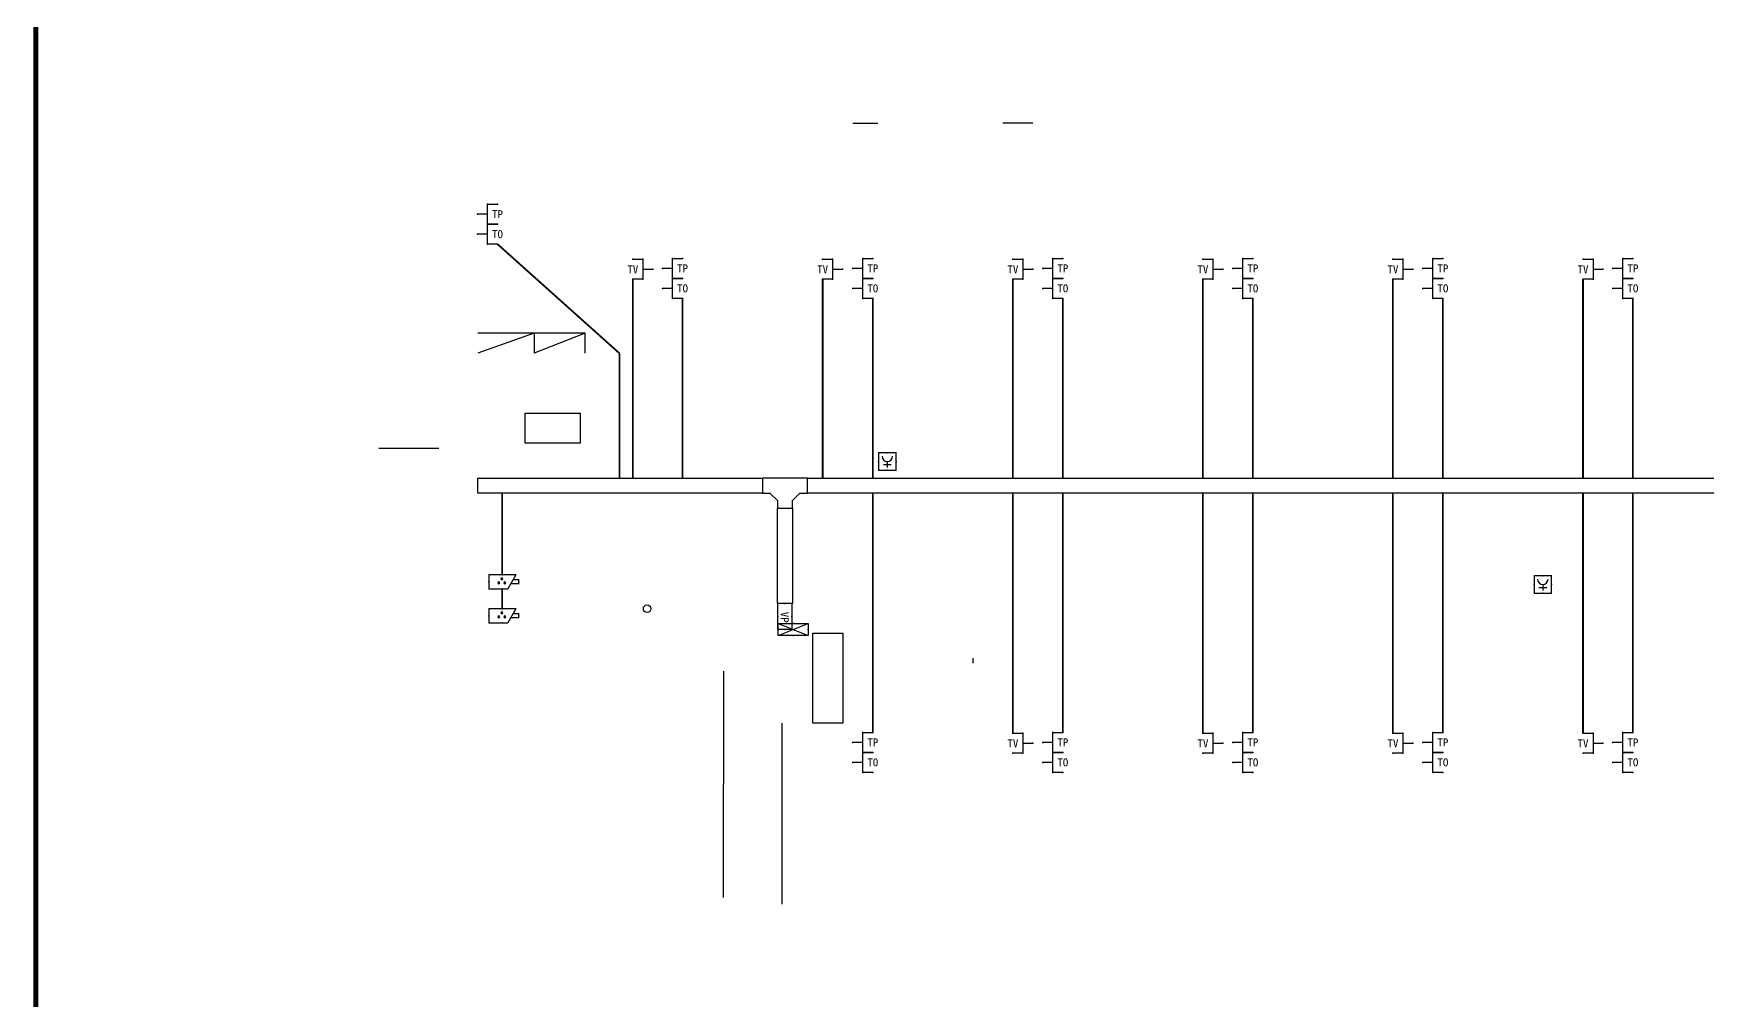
# Model space of a CAD drawing. Extents: x 552102 to 973302, y -80747 to 40012826.
# Drawn here: x 671852 to 705327, y 50463 to 69804 of the extents above; entities that cross this region are included whole.
import ezdxf
from ezdxf.enums import TextEntityAlignment as Align

# ---------------------------------------------------------------- set-up
doc = ezdxf.new("R2010")
doc.units = 0
doc.header["$LTSCALE"] = 1000
doc.header["$MEASUREMENT"] = 0
for name, color, linetype in [('CABLETRAY', 4, 'Continuous'), ('EQUIP-安防', 3, 'Continuous'), ('EQUIP-消防', 3, 'Continuous'), ('EQUIP-通讯', 3, 'Continuous'), ('GROUND', 2, 'Continuous'), ('LVTRY', 6, 'Continuous'), ('PUB_TITLE', 7, 'Continuous'), ('TP+TO', 3, 'TG_TP+TO'), ('WIRE-照明', 1, 'Continuous'), ('WIRE-电视', 4, 'TG_TV')]:
    doc.layers.add(name, color=color, linetype=linetype)
doc.styles.add('_TEL_DIM', font='simhei.ttf', dxfattribs={"width": 0.8, "height": 3.5})
doc.styles.get("Standard").update_dxf_attribs({"font": 'gbenor.shx', "bigfont": 'gbcbig.shx'})
doc.styles.add('TG_LINETYPE', font='SIMPLEX', dxfattribs={"width": 0.8, "height": 3, "bigfont": 'HZTXT'})
doc.linetypes.add('TG_TP+TO', pattern='A,1,-1.6,["TP+TO",TG_LINETYPE,S=0.1,R=0,X=-1.6,Y=-0.15],0', length=2.6)
doc.linetypes.add('TG_TV', pattern='A,2,-0.76,["TV",TG_LINETYPE,S=0.1,R=0,X=-0.6,Y=-0.15],0', length=2.8)

# ---------------------------------------------------------------- blocks, each defined once
blk = doc.blocks.new('$equip$00002562')
for p, q in [((-0.75, 0.6), (-0.75, 0)), ((-0.75, 0), (0.75, 0.6)), ((-0.75, 0.6), (0.75, 0)), ((0.75, 0.6), (-0.75, 0.6)), ((-0.75, 0), (0.75, 0)), ((0.75, 0), (0.75, 0.6))]:
    blk.add_line(p, q)
at = {"const_width": 0.025}
blk.add_lwpolyline([(-0.75, 0.6), (-0.75, 0), (0.75, 0), (0.75, 0.6), (-0.75, 0.6), (-0.75, 0)], dxfattribs=at)
for p in [(-0.75, 0.3), (0, 0.6), (0, 0), (0.75, 0.3)]:
    blk.add_point(p)
at = {"color": 7, "style": '_TEL_DIM', "flags": 1}
blk.add_attdef('A', text='', height=0.00002, dxfattribs=at).set_placement((0, 0), align=Align.MIDDLE_CENTER)
blk = doc.blocks.new('$equip$00002567')
for p, q in [((0.65, 0.35), (-0.65, 0.35)), ((-0.65, 0.35), (-0.65, -0.35)), ((0.65, 0.35), (0.65, -0.35)), ((-0.65, -0.35), (0.65, -0.35))]:
    blk.add_line(p, q)
at = {"const_width": 0.05}
blk.add_lwpolyline([(-0.65, 0.35), (-0.65, -0.35), (0.65, -0.35), (0.65, 0.35), (-0.65, 0.35), (-0.65, -0.35)], dxfattribs=at)
for p in [(-0.65, 0), (0, 0.35), (0.65, 0), (0, -0.35)]:
    blk.add_point(p)
at = {"color": 7, "style": '_TEL_DIM'}
blk.add_attdef('$TEXT$', text='', height=0.4, dxfattribs=at).set_placement((-0.017, -0.005), align=Align.MIDDLE_CENTER)
at = {"color": 7, "style": '_TEL_DIM', "flags": 1}
blk.add_attdef('A', text='', height=0.00002, dxfattribs=at).set_placement((0, 0), align=Align.MIDDLE_CENTER)
blk = doc.blocks.new('$equip$00001802')
for p, q in [((-0.5, 0.499), (-0.5, 0.999)), ((0.5, 0.999), (0.5, 0.499)), ((0.5, 0.499), (-0.5, 0.499)), ((0, 0.5), (0, 0))]:
    blk.add_line(p, q)
for p in [(-0.5, 0.999), (0.5, 0.999), (-0.5, 0.499), (0, 0), (0.5, 0.499)]:
    blk.add_point(p)
at = {"color": 7, "style": '_TEL_DIM'}
blk.add_attdef('$TEXT$', text='', height=0.4, dxfattribs=at).set_placement((0, 0.999), align=Align.MIDDLE_CENTER)
at = {"color": 7, "style": '_TEL_DIM', "flags": 1}
blk.add_attdef('A', text='', height=0.00002, dxfattribs=at).set_placement((0, 0), align=Align.MIDDLE_CENTER)
blk = doc.blocks.new('$equip$00001847')
for p, q in [((-0.5, 0.499), (-0.5, 0.999)), ((0.5, 0.999), (0.5, 0.499)), ((0.5, 0.499), (-0.5, 0.499)), ((0, 0.5), (0, 0))]:
    blk.add_line(p, q)
for p in [(-0.5, 0.999), (0.5, 0.999), (-0.5, 0.499), (0, 0), (0.5, 0.499)]:
    blk.add_point(p)
at = {"color": 7, "style": '_TEL_DIM'}
blk.add_attdef('$TEXT$', text='', height=0.4, dxfattribs=at).set_placement((0, 0.999), align=Align.MIDDLE_CENTER)
at = {"color": 7, "style": '_TEL_DIM', "flags": 1}
blk.add_attdef('A', text='', height=0.00002, dxfattribs=at).set_placement((0, 0), align=Align.MIDDLE_CENTER)
blk = doc.blocks.new('$equip$00001867')
for p, q in [((-0.5, 0.499), (-0.5, 0.999)), ((0.5, 0.999), (0.5, 0.499)), ((0.5, 0.499), (-0.5, 0.499)), ((0, 0.5), (0, 0))]:
    blk.add_line(p, q)
for p in [(-0.5, 0.999), (0.5, 0.999), (-0.5, 0.499), (0, 0), (0.5, 0.499)]:
    blk.add_point(p)
at = {"color": 7, "style": '_TEL_DIM'}
blk.add_attdef('$TEXT$', text='', height=0.4, dxfattribs=at).set_placement((0, 0.999), align=Align.MIDDLE_CENTER)
at = {"color": 7, "style": '_TEL_DIM', "flags": 1}
blk.add_attdef('A', text='', height=0.00002, dxfattribs=at).set_placement((0, 0), align=Align.MIDDLE_CENTER)
blk = doc.blocks.new('$equip$00002965')
for p, q in [((-0.75, -0.1), (-0.75, 0.1)), ((-0.75, 0.1), (-0.457, 0.1)), ((-0.6, 0.35), (0.75, 0.35)), ((-0.6, 0.35), (-0.2, -0.35)), ((0.75, 0.35), (0.75, -0.35)), ((-0.75, -0.1), (-0.343, -0.1)), ((0.75, -0.35), (-0.2, -0.35))]:
    blk.add_line(p, q)
at = {"const_width": 0.04}
blk.add_lwpolyline([(-0.75, 0.1), (-0.75, -0.1), (-0.343, -0.1), (-0.2, -0.35), (0.75, -0.35), (0.75, 0.35), (-0.6, 0.35), (-0.457, 0.1), (-0.75, 0.1), (-0.75, -0.1)], dxfattribs=at)
for centre in [(0.1, 0.15), (-0.05, -0.05), (0.25, -0.05)]:
    blk.add_circle(centre, 0.05)
for p in [(-0.75, 0), (0.075, 0.35), (0.075, -0.35), (0.75, 0)]:
    blk.add_point(p)
for points in [[(0.057, 0.175), (0.143, 0.175), (0.05, 0.15), (0.15, 0.15)], [(0.057, 0.125), (0.143, 0.125), (0.05, 0.15), (0.15, 0.15)], [(0.075, 0.193), (0.125, 0.193), (0.057, 0.175), (0.143, 0.175)], [(0.075, 0.107), (0.125, 0.107), (0.057, 0.125), (0.143, 0.125)], [(0.1, 0.2), (0.1, 0.2), (0.075, 0.193), (0.125, 0.193)], [(0.1, 0.1), (0.1, 0.1), (0.075, 0.107), (0.125, 0.107)], [(-0.093, -0.025), (-0.007, -0.025), (-0.1, -0.05), (0, -0.05)], [(-0.093, -0.075), (-0.007, -0.075), (-0.1, -0.05), (0, -0.05)], [(-0.075, -0.007), (-0.025, -0.007), (-0.093, -0.025), (-0.007, -0.025)], [(-0.075, -0.093), (-0.025, -0.093), (-0.093, -0.075), (-0.007, -0.075)], [(-0.05, 0), (-0.05, 0), (-0.075, -0.007), (-0.025, -0.007)], [(-0.05, -0.1), (-0.05, -0.1), (-0.075, -0.093), (-0.025, -0.093)], [(0.207, -0.025), (0.293, -0.025), (0.2, -0.05), (0.3, -0.05)], [(0.207, -0.075), (0.293, -0.075), (0.2, -0.05), (0.3, -0.05)], [(0.225, -0.007), (0.275, -0.007), (0.207, -0.025), (0.293, -0.025)], [(0.225, -0.093), (0.275, -0.093), (0.207, -0.075), (0.293, -0.075)], [(0.25, 0), (0.25, 0), (0.225, -0.007), (0.275, -0.007)], [(0.25, -0.1), (0.25, -0.1), (0.225, -0.093), (0.275, -0.093)]]:
    blk.add_solid(points)
at = {"color": 7, "style": '_TEL_DIM', "flags": 1}
for tag in ['A', 'REMARK']:
    blk.add_attdef(tag, text='', height=0.00002, dxfattribs=at).set_placement((0, 0), align=Align.MIDDLE_CENTER)
blk = doc.blocks.new('$equip$00002656')
for p, q in [((-0.5, 1), (-0.5, 0)), ((0.5, 1), (-0.5, 1)), ((0.5, 0), (0.5, 1)), ((-0.5, 0), (0.5, 0)), ((-0.219, 0.331), (0.222, 0.331)), ((0, 0.5), (0, 0.15))]:
    blk.add_line(p, q)
at = {"const_width": 0.0571}
blk.add_lwpolyline([(-0.5, 1), (0.5, 1), (0.5, 0), (-0.5, 0), (-0.5, 1), (0.5, 1)], dxfattribs=at)
blk.add_arc((0, 0.8), 0.3, 180, 0)
for p in [(0, 1), (-0.5, 0.5), (0, 0), (0.5, 0.5)]:
    blk.add_point(p)
at = {"color": 7, "flags": 1}
for tag, height, p in [('A', 0.00002, (0, 0)), ('B', 0.4, (0.762, 0.292))]:
    blk.add_attdef(tag, text='', height=height, dxfattribs=at).set_placement(p, align=Align.MIDDLE_CENTER)

msp = doc.modelspace()

# ---------------------------------------------------------------- linework, layer by layer
for p, q in [((688237, 68012), (688737, 68012)), ((688237, 68012), (688737, 68012)), ((691837, 68012), (691237, 68012)), ((691837, 68012), (691237, 68012)), ((682887, 63812), (680737, 63812)), ((681862, 63812), (680737, 63412)), ((681862, 63812), (681862, 63412)), ((682887, 63812), (681862, 63412)), ((682887, 63412), (682887, 63812)), ((690637, 57313), (690637, 57213)), ((690637, 57313), (690637, 57213)), ((685649, 52526), (685655, 57051)), ((685649, 52526), (685655, 57051)), ((686824, 52388), (686824, 56013)), ((686824, 52388), (686824, 56013))]:
    msp.add_line(p, q)
at = {"color": 5}
msp.add_circle((684123, 58299), 75, dxfattribs=at)
at = {"layer": 'CABLETRAY'}
for p, q in [((680737, 60612), (680737, 60912)), ((680737, 60912), (686427, 60912)), ((686427, 60612), (680737, 60612)), ((686427, 60912), (686427, 60612)), ((687327, 60912), (686427, 60912)), ((686427, 60912), (686427, 60612)), ((686427, 60612), (686577, 60612)), ((686577, 60612), (686727, 60462)), ((687027, 60462), (687177, 60612)), ((687177, 60612), (687327, 60612)), ((687327, 60612), (687327, 60912)), ((687327, 60912), (718237, 60912)), ((687327, 60612), (687327, 60912)), ((718237, 60612), (687327, 60612)), ((686727, 60462), (686727, 60312)), ((686727, 60312), (687027, 60312)), ((686727, 58403), (686727, 60312)), ((686727, 60312), (687027, 60312)), ((687027, 60312), (687027, 60462)), ((687027, 60312), (687027, 58403)), ((687027, 58403), (686727, 58403))]:
    msp.add_line(p, q, dxfattribs=at)
at = {"layer": 'GROUND'}
msp.add_line((678757, 61512), (679957, 61512), dxfattribs=at)
at = {"layer": 'LVTRY'}
for points in [[(682787, 61612), (681687, 61612), (681687, 62212), (682787, 62212)], [(688037, 57813), (688037, 56013), (687437, 56013), (687437, 57813)]]:
    msp.add_lwpolyline(points, close=True, dxfattribs=at)
at = {"layer": 'PUB_TITLE', "color": 1, "const_width": 100}
msp.add_lwpolyline([(671902, 32122), (729302, 32122), (729302, 112722), (671902, 112722)], close=True, dxfattribs=at)
at = {"layer": 'TP+TO', "linetype": 'TG_TP+TO', "const_width": 35}
for points in [[(681132, 65590), (683569, 63407)], [(684832, 60912), (684832, 64506)], [(688636, 60912), (688636, 64506)], [(692436, 60912), (692436, 64506)], [(696236, 60912), (696236, 64506)], [(700036, 60912), (700036, 64506)], [(703836, 60912), (703836, 64506)], [(683569, 60912), (683569, 63407)], [(688636, 55826), (688636, 60612)], [(692436, 55826), (692436, 60612)], [(696236, 55826), (696236, 60612)], [(700036, 55826), (700036, 60612)], [(703836, 55826), (703836, 60612)]]:
    msp.add_lwpolyline(points, dxfattribs=at)
at = {"layer": 'WIRE-照明', "linetype": 'Continuous', "const_width": 35}
for points in [[(681227, 58977), (681227, 60612)], [(681227, 58297), (681227, 58697)]]:
    msp.add_lwpolyline(points, dxfattribs=at)
at = {"layer": 'WIRE-电视', "linetype": 'TG_TV', "const_width": 35}
for points in [[(683837, 60912), (683837, 64887)], [(687633, 60912), (687633, 64887)], [(691437, 60912), (691437, 64887)], [(695237, 60912), (695237, 64887)], [(699037, 60912), (699037, 64887)], [(702837, 60912), (702837, 64887)], [(691437, 55807), (691437, 60612)], [(695237, 55807), (695237, 60612)], [(699037, 55807), (699037, 60612)], [(702837, 55807), (702837, 60612)]]:
    msp.add_lwpolyline(points, dxfattribs=at)

# ---------------------------------------------------------------- block references
at = {"layer": 'EQUIP-安防', "xscale": -400, "yscale": 400, "zscale": 400}
for p in [(681257, 58837), (681257, 58157)]:
    msp.add_blockref('$equip$00002965', p, dxfattribs=at)
at = {"layer": 'EQUIP-消防', "xscale": 350, "yscale": 350, "zscale": 350}
for p in [(688926, 61069), (702034, 58608)]:
    msp.add_blockref('$equip$00002656', p, dxfattribs=at)
at = {"layer": 'EQUIP-通讯'}
ref = msp.add_blockref('$equip$00001867', (680732, 66190), dxfattribs=dict(at, xscale=400, yscale=400, zscale=400, rotation=269.9999999525174))
ref.add_attrib('$TEXT$', 'TP', dxfattribs={"layer": '0', "color": 7, "height": 160, "style": '_TEL_DIM'}).set_placement((681132, 66190), align=Align.MIDDLE_CENTER)
ref = msp.add_blockref('$equip$00001847', (680732, 65790), dxfattribs=dict(at, xscale=400, yscale=400, zscale=400, rotation=269.9999999525174))
ref.add_attrib('$TEXT$', 'TO', dxfattribs={"layer": '0', "color": 7, "height": 160, "style": '_TEL_DIM'}).set_placement((681132, 65790), align=Align.MIDDLE_CENTER)
ref = msp.add_blockref('$equip$00001802', (684237, 65087), dxfattribs=dict(at, xscale=400, yscale=400, zscale=400, rotation=89.99999995251822))
ref.add_attrib('$TEXT$', 'TV', dxfattribs={"layer": '0', "color": 7, "height": 160, "style": '_TEL_DIM'}).set_placement((683837, 65087), align=Align.MIDDLE_CENTER)
ref = msp.add_blockref('$equip$00001867', (684432, 65106), dxfattribs=dict(at, xscale=400, yscale=400, zscale=400, rotation=269.9999999525174))
ref.add_attrib('$TEXT$', 'TP', dxfattribs={"layer": '0', "color": 7, "height": 160, "style": '_TEL_DIM'}).set_placement((684832, 65106), align=Align.MIDDLE_CENTER)
ref = msp.add_blockref('$equip$00001802', (688032, 65087), dxfattribs=dict(at, xscale=400, yscale=400, zscale=400, rotation=89.99999995251822))
ref.add_attrib('$TEXT$', 'TV', dxfattribs={"layer": '0', "color": 7, "height": 160, "style": '_TEL_DIM'}).set_placement((687633, 65087), align=Align.MIDDLE_CENTER)
ref = msp.add_blockref('$equip$00001867', (688237, 65106), dxfattribs=dict(at, xscale=400, yscale=400, zscale=400, rotation=269.9999999525174))
ref.add_attrib('$TEXT$', 'TP', dxfattribs={"layer": '0', "color": 7, "height": 160, "style": '_TEL_DIM'}).set_placement((688636, 65106), align=Align.MIDDLE_CENTER)
ref = msp.add_blockref('$equip$00001802', (691837, 65087), dxfattribs=dict(at, xscale=400, yscale=400, zscale=400, rotation=89.99999995251822))
ref.add_attrib('$TEXT$', 'TV', dxfattribs={"layer": '0', "color": 7, "height": 160, "style": '_TEL_DIM'}).set_placement((691437, 65087), align=Align.MIDDLE_CENTER)
ref = msp.add_blockref('$equip$00001867', (692037, 65106), dxfattribs=dict(at, xscale=400, yscale=400, zscale=400, rotation=269.9999999525174))
ref.add_attrib('$TEXT$', 'TP', dxfattribs={"layer": '0', "color": 7, "height": 160, "style": '_TEL_DIM'}).set_placement((692436, 65106), align=Align.MIDDLE_CENTER)
ref = msp.add_blockref('$equip$00001802', (695637, 65087), dxfattribs=dict(at, xscale=400, yscale=400, zscale=400, rotation=89.99999995251822))
ref.add_attrib('$TEXT$', 'TV', dxfattribs={"layer": '0', "color": 7, "height": 160, "style": '_TEL_DIM'}).set_placement((695237, 65087), align=Align.MIDDLE_CENTER)
ref = msp.add_blockref('$equip$00001867', (695837, 65106), dxfattribs=dict(at, xscale=400, yscale=400, zscale=400, rotation=269.9999999525174))
ref.add_attrib('$TEXT$', 'TP', dxfattribs={"layer": '0', "color": 7, "height": 160, "style": '_TEL_DIM'}).set_placement((696236, 65106), align=Align.MIDDLE_CENTER)
ref = msp.add_blockref('$equip$00001802', (699437, 65087), dxfattribs=dict(at, xscale=400, yscale=400, zscale=400, rotation=89.99999995251822))
ref.add_attrib('$TEXT$', 'TV', dxfattribs={"layer": '0', "color": 7, "height": 160, "style": '_TEL_DIM'}).set_placement((699037, 65087), align=Align.MIDDLE_CENTER)
ref = msp.add_blockref('$equip$00001867', (699637, 65106), dxfattribs=dict(at, xscale=400, yscale=400, zscale=400, rotation=269.9999999525174))
ref.add_attrib('$TEXT$', 'TP', dxfattribs={"layer": '0', "color": 7, "height": 160, "style": '_TEL_DIM'}).set_placement((700036, 65106), align=Align.MIDDLE_CENTER)
ref = msp.add_blockref('$equip$00001802', (703237, 65087), dxfattribs=dict(at, xscale=400, yscale=400, zscale=400, rotation=89.99999995251822))
ref.add_attrib('$TEXT$', 'TV', dxfattribs={"layer": '0', "color": 7, "height": 160, "style": '_TEL_DIM'}).set_placement((702837, 65087), align=Align.MIDDLE_CENTER)
ref = msp.add_blockref('$equip$00001867', (703437, 65106), dxfattribs=dict(at, xscale=400, yscale=400, zscale=400, rotation=269.9999999525174))
ref.add_attrib('$TEXT$', 'TP', dxfattribs={"layer": '0', "color": 7, "height": 160, "style": '_TEL_DIM'}).set_placement((703836, 65106), align=Align.MIDDLE_CENTER)
ref = msp.add_blockref('$equip$00001847', (684432, 64706), dxfattribs=dict(at, xscale=400, yscale=400, zscale=400, rotation=269.9999999525174))
ref.add_attrib('$TEXT$', 'TO', dxfattribs={"layer": '0', "color": 7, "height": 160, "style": '_TEL_DIM'}).set_placement((684832, 64706), align=Align.MIDDLE_CENTER)
ref = msp.add_blockref('$equip$00001847', (688237, 64706), dxfattribs=dict(at, xscale=400, yscale=400, zscale=400, rotation=269.9999999525174))
ref.add_attrib('$TEXT$', 'TO', dxfattribs={"layer": '0', "color": 7, "height": 160, "style": '_TEL_DIM'}).set_placement((688636, 64706), align=Align.MIDDLE_CENTER)
ref = msp.add_blockref('$equip$00001847', (692037, 64706), dxfattribs=dict(at, xscale=400, yscale=400, zscale=400, rotation=269.9999999525174))
ref.add_attrib('$TEXT$', 'TO', dxfattribs={"layer": '0', "color": 7, "height": 160, "style": '_TEL_DIM'}).set_placement((692436, 64706), align=Align.MIDDLE_CENTER)
ref = msp.add_blockref('$equip$00001847', (695837, 64706), dxfattribs=dict(at, xscale=400, yscale=400, zscale=400, rotation=269.9999999525174))
ref.add_attrib('$TEXT$', 'TO', dxfattribs={"layer": '0', "color": 7, "height": 160, "style": '_TEL_DIM'}).set_placement((696236, 64706), align=Align.MIDDLE_CENTER)
ref = msp.add_blockref('$equip$00001847', (699637, 64706), dxfattribs=dict(at, xscale=400, yscale=400, zscale=400, rotation=269.9999999525174))
ref.add_attrib('$TEXT$', 'TO', dxfattribs={"layer": '0', "color": 7, "height": 160, "style": '_TEL_DIM'}).set_placement((700036, 64706), align=Align.MIDDLE_CENTER)
ref = msp.add_blockref('$equip$00001847', (703437, 64706), dxfattribs=dict(at, xscale=400, yscale=400, zscale=400, rotation=269.9999999525174))
ref.add_attrib('$TEXT$', 'TO', dxfattribs={"layer": '0', "color": 7, "height": 160, "style": '_TEL_DIM'}).set_placement((703836, 64706), align=Align.MIDDLE_CENTER)
ref = msp.add_blockref('$equip$00002567', (686877, 58143), dxfattribs=dict(at, xscale=-400, yscale=400, zscale=400, rotation=270))
ref.add_attrib('$TEXT$', 'VP', dxfattribs={"layer": '0', "color": 7, "height": 160, "rotation": 270, "style": '_TEL_DIM'}).set_placement((686875, 58129), align=Align.MIDDLE_CENTER)
at = {"layer": 'EQUIP-通讯', "xscale": -400, "yscale": 400, "zscale": 400, "rotation": 180}
msp.add_blockref('$equip$00002562', (687042, 58002), dxfattribs=at)
at = {"layer": 'EQUIP-通讯'}
ref = msp.add_blockref('$equip$00001867', (688237, 55626), dxfattribs=dict(at, xscale=400, yscale=400, zscale=400, rotation=269.9999999525174))
ref.add_attrib('$TEXT$', 'TP', dxfattribs={"layer": '0', "color": 7, "height": 160, "style": '_TEL_DIM'}).set_placement((688636, 55626), align=Align.MIDDLE_CENTER)
ref = msp.add_blockref('$equip$00001802', (691837, 55607), dxfattribs=dict(at, xscale=400, yscale=400, zscale=400, rotation=89.99999995251822))
ref.add_attrib('$TEXT$', 'TV', dxfattribs={"layer": '0', "color": 7, "height": 160, "style": '_TEL_DIM'}).set_placement((691437, 55607), align=Align.MIDDLE_CENTER)
ref = msp.add_blockref('$equip$00001867', (692037, 55626), dxfattribs=dict(at, xscale=400, yscale=400, zscale=400, rotation=269.9999999525174))
ref.add_attrib('$TEXT$', 'TP', dxfattribs={"layer": '0', "color": 7, "height": 160, "style": '_TEL_DIM'}).set_placement((692436, 55626), align=Align.MIDDLE_CENTER)
ref = msp.add_blockref('$equip$00001802', (695637, 55607), dxfattribs=dict(at, xscale=400, yscale=400, zscale=400, rotation=89.99999995251822))
ref.add_attrib('$TEXT$', 'TV', dxfattribs={"layer": '0', "color": 7, "height": 160, "style": '_TEL_DIM'}).set_placement((695237, 55607), align=Align.MIDDLE_CENTER)
ref = msp.add_blockref('$equip$00001867', (695837, 55626), dxfattribs=dict(at, xscale=400, yscale=400, zscale=400, rotation=269.9999999525174))
ref.add_attrib('$TEXT$', 'TP', dxfattribs={"layer": '0', "color": 7, "height": 160, "style": '_TEL_DIM'}).set_placement((696236, 55626), align=Align.MIDDLE_CENTER)
ref = msp.add_blockref('$equip$00001802', (699437, 55607), dxfattribs=dict(at, xscale=400, yscale=400, zscale=400, rotation=89.99999995251822))
ref.add_attrib('$TEXT$', 'TV', dxfattribs={"layer": '0', "color": 7, "height": 160, "style": '_TEL_DIM'}).set_placement((699037, 55607), align=Align.MIDDLE_CENTER)
ref = msp.add_blockref('$equip$00001867', (699637, 55626), dxfattribs=dict(at, xscale=400, yscale=400, zscale=400, rotation=269.9999999525174))
ref.add_attrib('$TEXT$', 'TP', dxfattribs={"layer": '0', "color": 7, "height": 160, "style": '_TEL_DIM'}).set_placement((700036, 55626), align=Align.MIDDLE_CENTER)
ref = msp.add_blockref('$equip$00001802', (703237, 55607), dxfattribs=dict(at, xscale=400, yscale=400, zscale=400, rotation=89.99999995251822))
ref.add_attrib('$TEXT$', 'TV', dxfattribs={"layer": '0', "color": 7, "height": 160, "style": '_TEL_DIM'}).set_placement((702837, 55607), align=Align.MIDDLE_CENTER)
ref = msp.add_blockref('$equip$00001867', (703437, 55626), dxfattribs=dict(at, xscale=400, yscale=400, zscale=400, rotation=269.9999999525174))
ref.add_attrib('$TEXT$', 'TP', dxfattribs={"layer": '0', "color": 7, "height": 160, "style": '_TEL_DIM'}).set_placement((703836, 55626), align=Align.MIDDLE_CENTER)
ref = msp.add_blockref('$equip$00001847', (688237, 55226), dxfattribs=dict(at, xscale=400, yscale=400, zscale=400, rotation=269.9999999525174))
ref.add_attrib('$TEXT$', 'TO', dxfattribs={"layer": '0', "color": 7, "height": 160, "style": '_TEL_DIM'}).set_placement((688636, 55226), align=Align.MIDDLE_CENTER)
ref = msp.add_blockref('$equip$00001847', (692037, 55226), dxfattribs=dict(at, xscale=400, yscale=400, zscale=400, rotation=269.9999999525174))
ref.add_attrib('$TEXT$', 'TO', dxfattribs={"layer": '0', "color": 7, "height": 160, "style": '_TEL_DIM'}).set_placement((692436, 55226), align=Align.MIDDLE_CENTER)
ref = msp.add_blockref('$equip$00001847', (695837, 55226), dxfattribs=dict(at, xscale=400, yscale=400, zscale=400, rotation=269.9999999525174))
ref.add_attrib('$TEXT$', 'TO', dxfattribs={"layer": '0', "color": 7, "height": 160, "style": '_TEL_DIM'}).set_placement((696236, 55226), align=Align.MIDDLE_CENTER)
ref = msp.add_blockref('$equip$00001847', (699637, 55226), dxfattribs=dict(at, xscale=400, yscale=400, zscale=400, rotation=269.9999999525174))
ref.add_attrib('$TEXT$', 'TO', dxfattribs={"layer": '0', "color": 7, "height": 160, "style": '_TEL_DIM'}).set_placement((700036, 55226), align=Align.MIDDLE_CENTER)
ref = msp.add_blockref('$equip$00001847', (703437, 55226), dxfattribs=dict(at, xscale=400, yscale=400, zscale=400, rotation=269.9999999525174))
ref.add_attrib('$TEXT$', 'TO', dxfattribs={"layer": '0', "color": 7, "height": 160, "style": '_TEL_DIM'}).set_placement((703836, 55226), align=Align.MIDDLE_CENTER)

# ---------------------------------------------------------------- texts
at = {"insert": (682338, 65487), "char_height": 3.5, "width": 18.48, "attachment_point": 1, "style": '_TEL_DIM'}
msp.add_mtext('17.98平米', dxfattribs=at)

doc.saveas('drawing.dxf')
